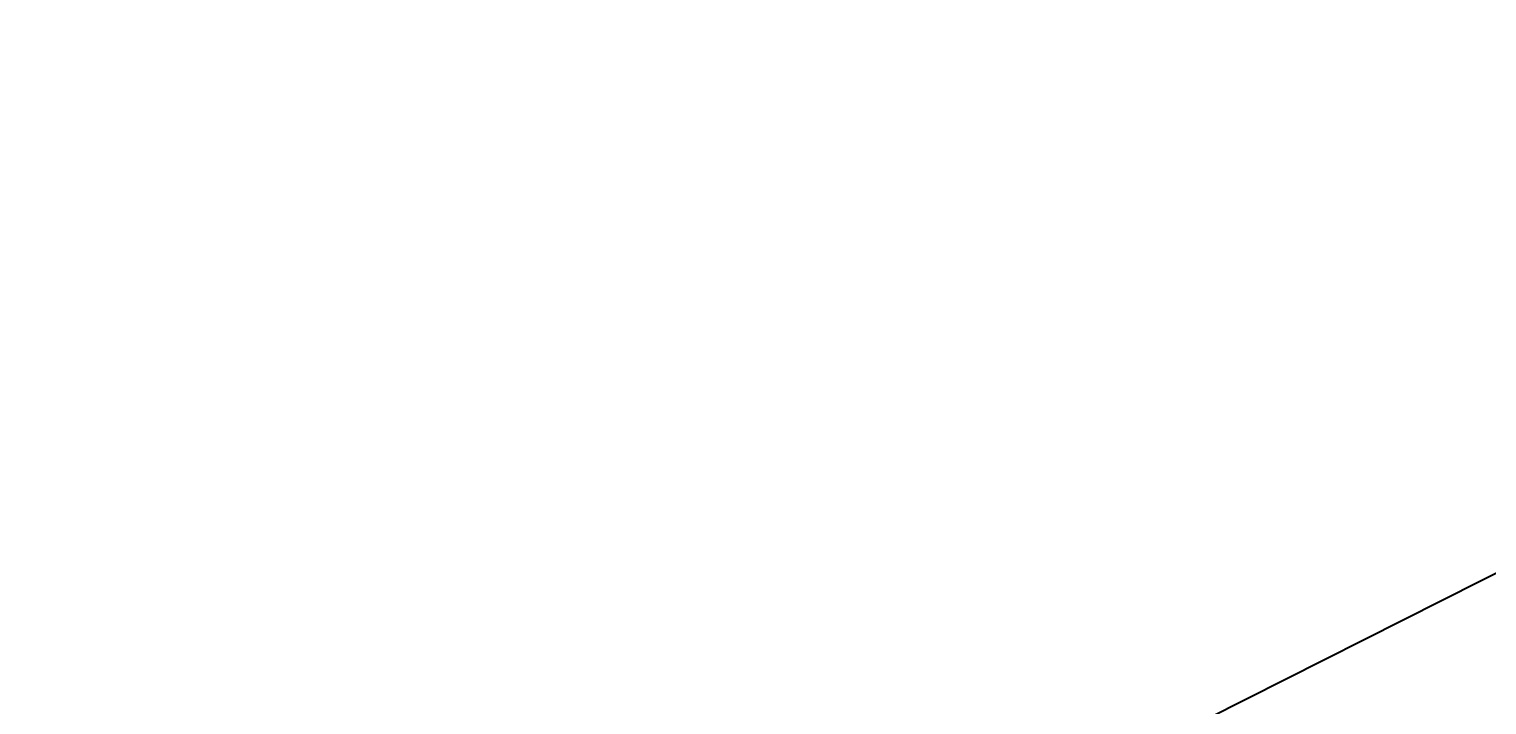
# Model space of a CAD drawing. Header units: metres. Extents: x 2682525 to 2683550, y 1250555 to 1251328.
# Drawn here: x 2683126.51 to 2683131.044, y 1250897.959 to 1250900.061 of the extents above; entities that cross this region are included whole.
import ezdxf

# ---------------------------------------------------------------- set-up
doc = ezdxf.new("R2010")
doc.units = ezdxf.units.M
doc.header["$PDMODE"] = 2
doc.header["$PDSIZE"] = -2
for name, pattern in [('IMPORT-_24_ISO-02 Strichlinie _2_', [38.09999999999999, 30.47999999999999, -7.619999999999998]), ('IMPORT-_25_VW-01 Strichlinie kurz _2_', [21.165312, 10.580624, -10.584688]), ('Verdeckt 0_75', [1.5, 0.75, -0.75])]:
    doc.linetypes.add(name, pattern=pattern)
for name, color, linetype, lineweight, true_color in [('2458 A U1_dwg-1', 9, 'Continuous', 18, 0x808080), ('_24_500 Technik-Kanalisation Regenwasser', 9, 'IMPORT-_24_ISO-02 Strichlinie _2_', 18, 0x808080), ('_24_Keine', 9, 'Continuous', 18, 0x808080), ('_25_000 Linien-Strichlinie kurz 0_10', 9, 'IMPORT-_25_VW-01 Strichlinie kurz _2_', 18, 0x808080), ('_25_200 Materialien-Beton', 9, 'Continuous', 18, 0x808080), ('_25_300 Bauteile 3D-Raum-NGF Nettogeschossfläche', 9, 'Continuous', 18, 0x808080), ('_25_300 Bauteile 3D-Wand Innen', 9, 'Continuous', 18, 0x808080), ('_25_600 Situation-Baulinie', 9, 'Continuous', 18, 0x808080), ('_25_Keine', 9, 'Continuous', 18, 0x808080), ('A-DETL-____-MBND-1', 7, 'Continuous', 18, 0xbf6000), ('Bemassung', 9, 'Continuous', 18, 0x808080)]:
    doc.layers.add(name, color=color, linetype=linetype, lineweight=lineweight, true_color=true_color)
for name, color, linetype, lineweight in [('A-____-____-DIMS', 7, 'Continuous', 9), ('A-DETL-____-MBND', 7, 'Verdeckt 0_75', 18), ('A-DETL-____-MBND-2', 7, 'Verdeckt 0_75', 25), ('Bemassung-1', 7, 'Continuous', 18), ('G-____-____-DIMS', 7, 'Continuous', 9)]:
    doc.layers.add(name, color=color, linetype=linetype, lineweight=lineweight)
doc.styles.add('Arial_3', font='arial.ttf', dxfattribs={"height": 125})
doc.styles.add('Arial_31', font='arial.ttf', dxfattribs={"width": 0.9, "height": 200})
doc.styles.add('ISOCP_2', font='isocp___.ttf', dxfattribs={"height": 125.8608217592593})
doc.styles.add('ISOCP_5', font='isocp___.ttf', dxfattribs={"height": 100.6886574074074})
doc.dimstyles.new('2_0_mm_-_Arial', dxfattribs={"dimscale": 304.8, "dimtxt": 204.051879991394, "dimasz": 0.2460629921259842, "dimexe": 0.3280839895013123, "dimexo": 0.3280840109072179, "dimgap": 0.08202099737532807, "dimtad": 1, "dimdec": 1, "dimlfac": 0.001, "dimrnd": 0.09999999999999999, "dimzin": 0, "dimdsep": 46, "dimtxsty": 'Arial_31', "dimblk1": 'OBLIQUE', "dimblk2": 'OBLIQUE', "dimsah": 1, "dimcen": 0.09, "dimdle": 0.3280839895013123, "dimazin": 0, "dimtfac": 1, "dimtdec": 4, "dimtix": 1, "dimtmove": 0, "dimatfit": 3, "dimfxl": 1, "dimtvp": 1, "dimtfill": 1, "dimtolj": 1, "dimtzin": 0, "dimarcsym": 2})
doc.dimstyles.new('2_0_mm_-_Arial_1', dxfattribs={"dimscale": 304.8, "dimtxt": 204.051879991394, "dimasz": 0.2460629921259842, "dimexe": 0.3280839895013123, "dimexo": 0.3280840109072179, "dimgap": 0.08202099737532807, "dimtad": 1, "dimdec": 1, "dimlfac": 0.001, "dimrnd": 0.09999999999999999, "dimzin": 0, "dimdsep": 46, "dimtxsty": 'Arial_31', "dimblk1": 'OBLIQUE', "dimblk2": 'OBLIQUE', "dimsah": 1, "dimcen": 0.09, "dimdle": 0.3280839895013123, "dimazin": 0, "dimtfac": 1, "dimtdec": 4, "dimtix": 1, "dimtmove": 2, "dimatfit": 3, "dimfxl": 1, "dimtvp": 1, "dimtfill": 1, "dimtolj": 1, "dimtzin": 0, "dimarcsym": 2})

# ---------------------------------------------------------------- blocks, each defined once
blk = doc.blocks.new('2458 A U1_dwg_VW_SLASH-9045429-U01 Bodenplatte')
at = {"layer": 'Bemassung'}
for p, q in [((-32878.05831243927, -19847.67519884989), (-32878.05831243927, -20059.91640978737)), ((-32934.18491319595, -19891.54859809318), (-32821.93171168258, -20003.80179960655))]:
    blk.add_line(p, q, dxfattribs=at)
blk = doc.blocks.new('2458 A U1_dwg_VW_SLASH-9045430-U01 Bodenplatte')
at = {"layer": 'Bemassung'}
for p, q in [((-32878.05831243927, -19797.67519884982), (-32878.05831243927, -19585.43398791234)), ((-32821.93171168258, -19753.80179960652), (-32934.18491319595, -19641.54859809316))]:
    blk.add_line(p, q, dxfattribs=at)
blk = doc.blocks.new('2458 A U1_dwg_VW_SLASH-9045432-U01 Bodenplatte')
at = {"layer": 'Bemassung'}
for p, q in [((-32878.05831243927, -19847.67519884989), (-32878.05831243927, -20059.91640978737)), ((-32934.18491319595, -19891.54859809318), (-32821.93171168258, -20003.80179960655))]:
    blk.add_line(p, q, dxfattribs=at)
blk = doc.blocks.new('2458 A U1_dwg-9041719-U01 Bodenplatte')
at = {"layer": '_25_200 Materialien-Beton'}
h = blk.add_hatch(dxfattribs=at)
h.set_pattern_fill('FP_1', color=256, style=0, pattern_type=2)
h.set_pattern_definition([(18.233, (0, 0), (18.77292067800844, -56.98752011815572), []), (288.233, (0, 0), (63.31313485127099, 20.85671487326738), [])])
h.paths.add_polyline_path([(-28728.35925963511, -19947.67519884991), (-28728.00000003564, -19947.31593937318), (-28728.35925963511, -19697.67519897264), (-39998.30878082777, -19697.67519884991), (-39998.30878082777, -19947.67519884991), (-29973.52900646859, -19947.67519884991)])
h.paths.add_polyline_path([(-41548.99588439449, -19947.67519884991), (-40123.30878082779, -19947.67519884991), (-40123.30878082779, -19697.67519884991), (-48351.41820665873, -19697.67519884991), (-48351.41820665873, -19947.67519878158), (-41710.48643147866, -19947.67519884991)])
at = {"layer": '_24_500 Technik-Kanalisation Regenwasser', "flags": 128}
for points in [[(-28723.7326126763, -20761.41268767184), (-28723.7326126763, -20451.41291246823)], [(-28568.54606113278, -20606.59946401178), (-28878.54583633639, -20606.59946401178)]]:
    blk.add_lwpolyline(points, close=True, dxfattribs=at)
at = {"layer": '_24_500 Technik-Kanalisation Regenwasser'}
blk.add_circle((-28723.54594873458, -20606.41280007003), 54.99999999998909, dxfattribs=at)
blk.add_circle((-28723.54594873458, -20606.41280007003), 54.99999999998909, dxfattribs=at)
for centre, radius, start, end in [((-28723.54594873456, -20606.41280007003), 104.9999999999976, 89.93099962171603, 269.9309996217177), ((-28723.54594873456, -20606.41280007003), 104.9999999999976, 89.93099962171603, 269.9309996217177), ((-28723.54594873455, -20606.41280007003), 104.9999999999976, 269.9309996217157, 89.93099962171603), ((-28723.54594873455, -20606.41280007003), 104.9999999999976, 269.9309996217157, 89.93099962171603), ((-28723.54594873456, -20606.41280007003), 54.99999999999893, 89.93099962171692, 269.9309996217203), ((-28723.54594873456, -20606.41280007003), 54.99999999999893, 89.93099962171692, 269.9309996217203), ((-28723.54594873456, -20606.41280007003), 55.00000000000257, 269.9309996217128, 89.93099962171314), ((-28723.54594873456, -20606.41280007003), 55.00000000000257, 269.9309996217128, 89.93099962171314)]:
    blk.add_arc(centre, radius, start, end, dxfattribs=at)
at = {"layer": '_24_Keine', "flags": 128}
blk.add_lwpolyline([(-28878.73250027813, -20761.2260237301), (-28878.73250027813, -20451.22624852648), (-28568.35939719103, -20451.22624852648), (-28568.35939719103, -20761.59935161359), (-28878.73250027813, -20761.59935161359)], dxfattribs=at)
blk.add_lwpolyline([(-28878.73250027813, -20761.2260237301), (-28878.73250027813, -20451.22624852648), (-28568.35939719103, -20451.22624852648), (-28568.35939719103, -20761.59935161359), (-28878.73250027813, -20761.59935161359)], dxfattribs=at)
at = {"layer": '_25_000 Linien-Strichlinie kurz 0_10', "flags": 128}
blk.add_lwpolyline([(-39998.30878082777, -19596.40472418683), (-28478.35925963512, -19596.40472418683), (-28478.35925963512, -18887.67519884986), (-39998.30878082777, -18887.67519884986)], dxfattribs=at)
at = {"layer": '_25_200 Materialien-Beton'}
for p, q in [((-39998.30878082772, -19697.67519884989), (-28728.00000003561, -19697.67519884989)), ((-28728.00000003564, -19947.67519884991), (-39998.30878082777, -19947.67519884991))]:
    blk.add_line(p, q, dxfattribs=at)
at = {"layer": '_25_300 Bauteile 3D-Raum-NGF Nettogeschossfläche'}
blk.add_line((-27128.53400000003, -19947.67519898536), (-39998.30878082777, -19947.67519898536), dxfattribs=at)
at = {"layer": '_25_300 Bauteile 3D-Wand Innen'}
for p, q in [((-39998.30878082772, -19697.67519884989), (-28728.00000003561, -19697.67519884989)), ((-28728.00000003564, -19947.67519884991), (-39998.30878082777, -19947.67519884991))]:
    blk.add_line(p, q, dxfattribs=at)
at = {"layer": '_25_600 Situation-Baulinie', "flags": 128}
blk.add_lwpolyline([(-39998.30878082777, -19697.6751988499), (-28728.35925969961, -19697.6751988499), (-28728.35925969961, -15650.46579640768), (-31328.35925987479, -15650.46579640768), (-31328.35925987479, -7749.77864224621), (-18478.89012047552, -7749.77864224621), (-18478.89012047552, -6190.465796475198), (-8478.890120348786, -6190.465796475198), (-8478.890120348786, -13050.46579667138), (-9678.89012010524, -13050.46579667138), (-9678.89012010524, -26600.46579642589), (-8478.890120445896, -26600.46579642589), (-8478.890120445896, -33460.46579628942), (-18304.10905391994, -33460.46579628942), (-18304.10905391994, -36217.6290792397), (-118724.2550663652, -36217.6290792397), (-118724.2550663652, -27248.61881228595), (-117524.2550665293, -27248.61881228595), (-117524.2550665293, -21873.83377174422)], dxfattribs=at)
at = {"layer": '_25_Keine'}
for p, q in [((-31314.01496721676, -21122.76708494489), (-31314.01496721676, -20107.67519800755)), ((-28814.01496721674, -21122.76708494489), (-28814.01496721674, -20107.67519800755))]:
    blk.add_line(p, q, dxfattribs=at)
at = {"layer": '_25_Keine', "flags": 128}
for points in [[(-33814.01496721676, -20107.67519800754), (-31314.01496721676, -20107.67519800754), (-31314.01496721676, -21122.76708494489)], [(-31314.01496721676, -20107.67519800755), (-28814.01496721676, -20107.67519800755), (-28814.01496721676, -21122.76708494489)], [(-31314.01496721676, -21247.76708494488), (-31314.01496721676, -25107.67519800755), (-33814.01496721676, -25107.67519800755), (-33814.01496721676, -21247.76708494488)], [(-28814.01496721676, -21247.76708494488), (-28814.01496721676, -25107.67519800755), (-31314.01496721676, -25107.67519800755), (-31314.01496721676, -21247.76708494488)], [(-26314.01496721675, -21249.00039784691), (-26314.01496721675, -25107.67519800756), (-28814.01496721674, -25107.67519800756), (-28814.01496721674, -21247.76708494488)]]:
    blk.add_lwpolyline(points, dxfattribs=at)
at = {"layer": 'Bemassung'}
for p, q in [((-32878.05831243927, -19585.43398791234), (-32878.05831243927, -19473.19277697484)), ((-33925.98101918196, -19697.67519884984), (-32778.05831243928, -19697.67519884984)), ((-32878.05831243927, -19947.67519884987), (-32878.05831243927, -19697.67519884984)), ((-27263.94218735508, -21698.01700973098), (-33926.77375627925, -21698.01700973098))]:
    blk.add_line(p, q, dxfattribs=at)
at = {"layer": 'Bemassung', "flags": 128}
for points in [[(-34478.98101918199, -19697.67519884984), (-28731.3592596996, -19697.67519884984), (-33478.05831243924, -19697.67519884984)], [(-32878.05831243978, -21122.76708494489), (-32878.05831243978, -20059.91640978739), (-32878.05831243978, -20172.15762072489)], [(-33378.0583124393, -21122.76708494489), (-33378.0583124393, -20219.91640894504), (-33378.0583124393, -20332.15761988255)], [(-26126.25617815421, -22198.01700973097), (-33816.77375627922, -22198.01700973097), (-33704.53254534171, -22198.01700973097)]]:
    blk.add_lwpolyline(points, dxfattribs=at)
blk.add_lwpolyline([(-32778.05831243928, -19947.67519884987), (-33901.00000000001, -19947.67519884987)], close=True, dxfattribs=at)
for name in ['2458 A U1_dwg_VW_SLASH-9045430-U01 Bodenplatte', '2458 A U1_dwg_VW_SLASH-9045429-U01 Bodenplatte', '2458 A U1_dwg_VW_SLASH-9045432-U01 Bodenplatte']:
    blk.add_blockref(name, (0, 0))
at = {"layer": '_24_500 Technik-Kanalisation Regenwasser', "insert": (-28842.38239833972, -20849.16274819579), "char_height": 100.6886574074074, "width": 338.3408569525642, "attachment_point": 1, "rotation": 359.9995857390227, "line_spacing_factor": 1.478621465017729, "style": 'ISOCP_5'}
blk.add_mtext('FL 8', dxfattribs=at)
blk.add_mtext('FL 8', dxfattribs=at)
at = {"layer": 'Bemassung-1', "char_height": 125.8608217592593, "attachment_point": 2, "rotation": 90, "line_spacing_factor": 1.478621465017729, "style": 'ISOCP_2'}
for s, insert, width in [('25', (-32985.09158840695, -19822.67519884984), 236.8473635522664), ('16', (-33269.93600815972, -20214), 203.0120259019426)]:
    blk.add_mtext(s, dxfattribs=dict(at, insert=insert, width=width))
at = {"layer": 'Bemassung-1', "char_height": 125.8608217592593, "attachment_point": 1, "line_spacing_factor": 1.478621465017729, "style": 'ISOCP_2'}
for s, insert, width in [('5', (-29894.8491361544, -21425.12239882552), 118.4236817761332), ('8.02', (-30266.57236635119, -21571.66035558809), 406.0240518038852), ('5', (-29855.30989659616, -21925.1223988255), 118.4236817761332), ('7.91', (-30196.11160585529, -22071.66035558808), 372.1887141535614)]:
    blk.add_mtext(s, dxfattribs=dict(at, insert=insert, width=width))
blk = doc.blocks.new('_Oblique')
at = {"color": 0, "linetype": 'ByBlock', "lineweight": -2}
blk.add_line((-0.5, -0.5), (0.5, 0.5), dxfattribs=at)
blk = doc.blocks.new('*D1807')
at = {"layer": 'A-____-____-DIMS', "color": 0, "lineweight": -2, "transparency": 16777216}
for p, q in [((2683068.897622096, 1250867.009540824), (2683135.861756529, 1250900.785341326)), ((2683053.688199543, 1250859.338114525), (2683068.897622096, 1250867.009540824)), ((2683053.688199543, 1250859.338114525), (2682986.72406511, 1250825.562314023)), ((2683113.74310552, 1250778.098576879), (2683113.932022766, 1250777.724028246)), ((2683098.698719751, 1250770.099947516), (2683098.722600213, 1250770.052601948))]:
    blk.add_line(p, q, dxfattribs=at)
at = {"layer": 'A-____-____-DIMS', "color": 0, "lineweight": -2, "transparency": 16777216, "xscale": 74.99999999999999, "yscale": 74.99999999999999, "zscale": 74.99999999999999}
for p, rotation in [((2683068.897622096, 1250867.009540824), 206.7657572042305), ((2683053.688199543, 1250859.338114525), 26.76575720423048)]:
    blk.add_blockref('_Oblique', p, dxfattribs=dict(at, rotation=rotation))
at = {"layer": 'A-____-____-DIMS', "color": 0, "transparency": 16777216, "insert": (2683004.047613651, 1250976.668747653), "char_height": 200, "width": 911.641014607705, "attachment_point": 5, "rotation": 26.76575720423047, "style": 'Arial_31', "bg_fill": 3, "box_fill_scale": 1.1, "bg_fill_color": 256, "bg_fill_true_color": 13158600, "bg_fill_transparency": 0}
blk.add_mtext('\\A1;0.0', dxfattribs=at)
at = {"layer": 'Defpoints', "color": 0, "transparency": 16777216}
for p in [(2683068.708701911, 1250867.384095282), (2683068.897622096, 1250867.009540824), (2683053.664316143, 1250859.385465919)]:
    blk.add_point(p, dxfattribs=at)
blk = doc.blocks.new('*D1808')
at = {"layer": 'A-____-____-DIMS', "color": 0, "lineweight": -2, "transparency": 16777216}
for p, q in [((2683101.306229421, 1250883.356000871), (2683168.270363854, 1250917.131801374)), ((2683068.897622741, 1250867.009539544), (2683001.933488308, 1250833.233739042)), ((2683146.196746825, 1250794.355752247), (2683146.340630091, 1250794.070488293)), ((2683113.74310552, 1250778.098576879), (2683113.932023411, 1250777.724026967))]:
    blk.add_line(p, q, dxfattribs=at)
at = {"layer": 'A-____-____-DIMS', "color": 0, "transparency": 16777216, "insert": (2682617.72699169, 1250788.948338999), "char_height": 200, "width": 911.641014607705, "attachment_point": 1, "rotation": 26.76575720423047, "line_spacing_factor": 0.9417779076525878, "style": 'Arial_31', "bg_fill": 3, "box_fill_scale": 1.1, "bg_fill_color": 256, "bg_fill_true_color": 13158600, "bg_fill_transparency": 0}
blk.add_mtext('\\A1;0.0', dxfattribs=at)
at = {"layer": 'A-____-____-DIMS', "color": 0, "lineweight": -2, "transparency": 16777216}
blk.add_line((2683068.897622741, 1250867.009539544), (2683101.306229421, 1250883.356000871), dxfattribs=at)
at = {"layer": 'Defpoints', "color": 0, "transparency": 16777216}
for p in [(2683101.162343216, 1250883.641270651), (2683101.306229421, 1250883.356000871), (2683068.708701911, 1250867.384095282)]:
    blk.add_point(p, dxfattribs=at)
at = {"layer": 'A-____-____-DIMS', "color": 0, "lineweight": -2, "transparency": 16777216, "xscale": 74.99999999999999, "yscale": 74.99999999999999, "zscale": 74.99999999999999}
for p, rotation in [((2683101.306229421, 1250883.356000871), 206.7657572042305), ((2683068.897622741, 1250867.009539544), 26.76575720423048)]:
    blk.add_blockref('_Oblique', p, dxfattribs=dict(at, rotation=rotation))
blk = doc.blocks.new('*D1809')
at = {"layer": 'A-____-____-DIMS', "color": 0, "lineweight": -2, "transparency": 16777216}
for p, q in [((2683132.910514814, 1250899.296771893), (2683199.874649247, 1250933.072572396)), ((2683101.30623005, 1250883.355999624), (2683132.910514814, 1250899.296771893)), ((2683101.30623005, 1250883.355999624), (2683034.342095617, 1250849.580199121)), ((2683177.801724807, 1250810.295150137), (2683177.944915484, 1250810.011259315)), ((2683146.196746825, 1250794.355752247), (2683146.34063072, 1250794.070487046))]:
    blk.add_line(p, q, dxfattribs=at)
at = {"layer": 'A-____-____-DIMS', "color": 0, "lineweight": -2, "transparency": 16777216, "xscale": 74.99999999999999, "yscale": 74.99999999999999, "zscale": 74.99999999999999}
for p, rotation in [((2683132.910514814, 1250899.296771893), 206.7657572042305), ((2683101.30623005, 1250883.355999624), 26.76575720423048)]:
    blk.add_blockref('_Oblique', p, dxfattribs=dict(at, rotation=rotation))
at = {"layer": 'A-____-____-DIMS', "color": 0, "transparency": 16777216, "insert": (2683059.863075263, 1251004.821305737), "char_height": 200, "width": 911.641014607705, "attachment_point": 5, "rotation": 26.76575720423047, "style": 'Arial_31', "bg_fill": 3, "box_fill_scale": 1.1, "bg_fill_color": 256, "bg_fill_true_color": 13158600, "bg_fill_transparency": 0}
blk.add_mtext('\\A1;0.0', dxfattribs=at)
at = {"layer": 'Defpoints', "color": 0, "transparency": 16777216}
for p in [(2683132.767321199, 1250899.58066854), (2683132.910514814, 1250899.296771893), (2683101.162343216, 1250883.641270651)]:
    blk.add_point(p, dxfattribs=at)

msp = doc.modelspace()

# ---------------------------------------------------------------- hatches: boundary and pattern name
at = {"layer": 'A-DETL-____-MBND-1'}
for points in [[(2683121.372654101, 1250894.450735504), (2683132.029379135, 1250899.825843974), (2683132.011424981, 1250899.861440006), (2683132.010052512, 1250899.86559194), (2683132.001019572, 1250899.881538419), (2683121.343719605, 1250894.505514843), (2683121.347288167, 1250894.499544695), (2683121.35723196, 1250894.480851696), (2683121.371493471, 1250894.453021591)], [(2683121.399684754, 1250894.39436924), (2683132.057312568, 1250899.769931526), (2683132.056642302, 1250899.77197865), (2683132.05073707, 1250899.784811297), (2683132.048444653, 1250899.788044543), (2683132.029379752, 1250899.825842751), (2683121.372654101, 1250894.450735504), (2683121.397240629, 1250894.400400146), (2683121.399578521, 1250894.394693697)]]:
    msp.add_hatch(color=256, dxfattribs=at).paths.add_polyline_path(points)

# ---------------------------------------------------------------- linework, layer by layer
at = {"layer": 'A-DETL-____-MBND'}
for p, q in [((2683131.123218154, 1250899.622872252), (2683131.01786259, 1250899.555942718)), ((2683131.031010438, 1250899.534677082), (2683131.13691084, 1250899.601952737)), ((2683131.01786259, 1250899.555942718), (2683130.910249008, 1250899.491211358)), ((2683130.922902952, 1250899.469648631), (2683131.031010438, 1250899.534677082)), ((2683130.910249008, 1250899.491211358), (2683130.800614225, 1250899.428461255)), ((2683130.812826378, 1250899.406645666), (2683130.922902952, 1250899.469648631)), ((2683130.800614225, 1250899.428461255), (2683130.689195331, 1250899.367475248)), ((2683130.70101844, 1250899.345446712), (2683130.812826378, 1250899.406645666)), ((2683130.689195331, 1250899.367475248), (2683130.576229608, 1250899.308035914)), ((2683130.587716666, 1250899.285830558), (2683130.70101844, 1250899.345446712)), ((2683130.576229608, 1250899.308035914), (2683130.462018392, 1250899.249958065)), ((2683130.462018757, 1250899.249957327), (2683130.346658199, 1250899.192951326)), ((2683130.462018757, 1250899.249957327), (2683130.473094172, 1250899.227544493)), ((2683130.462018757, 1250899.249957327), (2683130.473094172, 1250899.227544493)), ((2683130.473094536, 1250899.227543755), (2683130.587716666, 1250899.285830558)), ((2683130.357530348, 1250899.170438046), (2683130.473094172, 1250899.227544493)), ((2683130.346658422, 1250899.192950863), (2683130.230463597, 1250899.136837872)), ((2683130.241184344, 1250899.114252618), (2683130.357530124, 1250899.170438509)), ((2683130.346658422, 1250899.192950863), (2683130.357530124, 1250899.170438509)), ((2683130.346658422, 1250899.192950863), (2683130.357530124, 1250899.170438509)), ((2683130.230463718, 1250899.136837618), (2683130.113672076, 1250899.081399077)), ((2683130.124293849, 1250899.058767465), (2683130.241184223, 1250899.114252872)), ((2683130.230463718, 1250899.136837618), (2683130.241184223, 1250899.114252872)), ((2683130.230463718, 1250899.136837618), (2683130.241184223, 1250899.114252872)), ((2683130.113672127, 1250899.081398969), (2683129.996521078, 1250899.026416059)), ((2683130.113672127, 1250899.081398969), (2683130.124293799, 1250899.058767573)), ((2683130.113672127, 1250899.081398969), (2683130.124293799, 1250899.058767573)), ((2683129.996521089, 1250899.026416035), (2683129.879247989, 1250898.971669686)), ((2683129.996521089, 1250899.026416035), (2683130.007096224, 1250899.003762856)), ((2683129.996521089, 1250899.026416035), (2683130.007096224, 1250899.003762856)), ((2683130.007096235, 1250899.003762832), (2683130.124293799, 1250899.058767573)), ((2683129.879247989, 1250898.971669686), (2683129.762091551, 1250898.916941241)), ((2683129.889826025, 1250898.949017862), (2683130.007096224, 1250899.003762856)), ((2683129.772727997, 1250898.894316702), (2683129.889828926, 1250898.949019217)), ((2683129.762091566, 1250898.916941207), (2683129.64529222, 1250898.862030475)), ((2683129.656001385, 1250898.839440207), (2683129.772727981, 1250898.894316736)), ((2683129.762091566, 1250898.916941207), (2683129.772727981, 1250898.894316736)), ((2683129.762091566, 1250898.916941207), (2683129.772727981, 1250898.894316736)), ((2683129.645292248, 1250898.862030417), (2683129.528932545, 1250898.806868821)), ((2683129.539710705, 1250898.784311403), (2683129.656001357, 1250898.839440265)), ((2683129.645292248, 1250898.862030417), (2683129.656001357, 1250898.839440265)), ((2683129.645292248, 1250898.862030417), (2683129.656001357, 1250898.839440265)), ((2683129.52893257, 1250898.806868769), (2683129.412987314, 1250898.751468967)), ((2683129.52893257, 1250898.806868769), (2683129.53971068, 1250898.784311456)), ((2683129.52893257, 1250898.806868769), (2683129.53971068, 1250898.784311456)), ((2683129.412987337, 1250898.75146892), (2683129.297429565, 1250898.695844898)), ((2683129.412987337, 1250898.75146892), (2683129.423830369, 1250898.728942743)), ((2683129.412987337, 1250898.75146892), (2683129.423830369, 1250898.728942743)), ((2683129.423830391, 1250898.728942696), (2683129.53971068, 1250898.784311456)), ((2683129.308333445, 1250898.67334801), (2683129.423830369, 1250898.728942743)), ((2683129.297429585, 1250898.695844857), (2683129.182232331, 1250898.640010595)), ((2683129.193192869, 1250898.61754127), (2683129.308333425, 1250898.673348051)), ((2683129.297429585, 1250898.695844857), (2683129.308333425, 1250898.673348051)), ((2683129.297429585, 1250898.695844857), (2683129.308333425, 1250898.673348051)), ((2683129.182232349, 1250898.640010559), (2683129.067368647, 1250898.583980041)), ((2683129.078381666, 1250898.561536404), (2683129.193192852, 1250898.617541305)), ((2683129.182232349, 1250898.640010559), (2683129.193192852, 1250898.617541305)), ((2683129.182232349, 1250898.640010559), (2683129.193192852, 1250898.617541305)), ((2683129.067368662, 1250898.58398001), (2683128.952811545, 1250898.527767213)), ((2683129.067368662, 1250898.58398001), (2683129.078381651, 1250898.561536434)), ((2683129.067368662, 1250898.58398001), (2683129.078381651, 1250898.561536434)), ((2683128.952811558, 1250898.527767187), (2683128.838534056, 1250898.471386088)), ((2683128.952811558, 1250898.527767187), (2683128.963872826, 1250898.505347366)), ((2683128.952811558, 1250898.527767187), (2683128.963872826, 1250898.505347366)), ((2683128.963872839, 1250898.50534734), (2683129.078381651, 1250898.561536434)), ((2683128.849639395, 1250898.448988011), (2683128.963872826, 1250898.505347366)), ((2683128.838534066, 1250898.471386066), (2683128.724509208, 1250898.414850642)), ((2683128.735654342, 1250898.392472349), (2683128.849639385, 1250898.448988033)), ((2683128.838534066, 1250898.471386066), (2683128.849639385, 1250898.448988033)), ((2683128.838534066, 1250898.471386066), (2683128.849639385, 1250898.448988033)), ((2683128.724509217, 1250898.414850624), (2683128.610710032, 1250898.358174847)), ((2683128.621872917, 1250898.33580544), (2683128.735654333, 1250898.392472367)), ((2683128.724509217, 1250898.414850624), (2683128.735654333, 1250898.392472367)), ((2683128.724509217, 1250898.414850624), (2683128.735654333, 1250898.392472367)), ((2683128.610710039, 1250898.358174833), (2683128.497109552, 1250898.301372675)), ((2683128.508305817, 1250898.279019958), (2683128.62189068, 1250898.335814304)), ((2683128.497109558, 1250898.301372664), (2683128.383680796, 1250898.244458094)), ((2683128.394906145, 1250898.22211997), (2683128.508321436, 1250898.279027781)), ((2683128.3836808, 1250898.244458087), (2683128.270396788, 1250898.187445072)), ((2683128.281646909, 1250898.165119416), (2683128.394919611, 1250898.222126737)), ((2683128.270396791, 1250898.187445067), (2683128.15723055, 1250898.130347573)), ((2683128.168501124, 1250898.108032236), (2683128.281658217, 1250898.165125114)), ((2683128.157230552, 1250898.130347569), (2683128.044155105, 1250898.073179559)), ((2683128.044155106, 1250898.073179557), (2683127.931143473, 1250898.015954992)), ((2683128.055441803, 1250898.050872374), (2683128.16851027, 1250898.108036855)), ((2683127.94244196, 1250897.993653776), (2683128.055448782, 1250898.050875905)), ((2683127.931143474, 1250898.01595499), (2683127.818168675, 1250897.958687828)), ((2683127.829474612, 1250897.936390389), (2683127.942446771, 1250897.993656213))]:
    msp.add_line(p, q, dxfattribs=at)
for points, knots in [([(2683066.009390901, 1250869.679863096), (2683066.288205003, 1250869.551325586), (2683067.039320472, 1250869.18605556), (2683068.808618498, 1250868.554809036), (2683071.657237757, 1250869.494124548), (2683074.467321273, 1250871.018365242), (2683078.195421315, 1250872.859749516), (2683083.158512379, 1250875.383371573), (2683088.800458998, 1250878.256991499), (2683094.67246607, 1250881.112386641), (2683097.951854891, 1250882.94699488), (2683100.081408632, 1250883.879558791), (2683100.187642982, 1250884.43076455), (2683100.919117485, 1250885.016465895), (2683101.844521929, 1250884.711114088), (2683103.967648854, 1250886.004076284), (2683109.204590926, 1250888.417601884), (2683115.754953569, 1250891.836530144), (2683122.446522959, 1250895.24131188), (2683126.497124689, 1250897.270196159), (2683129.520615935, 1250898.811156605), (2683132.804656584, 1250900.260438276), (2683134.067093911, 1250906.573856538), (2683135.558020153, 1250913.796773206), (2683138.657477513, 1250918.602886364), (2683139.889302063, 1250920.906158589)], [0, 0, 0, 0, 3.021816965252346, 8.2668153199768, 17.95102877688316, 30.86478291184385, 40.23480069127133, 58.74610483870741, 85.71719350426484, 102.6006594184549, 122.8063238274784, 123.1988405673681, 125.0105717409506, 127.673553189531, 131.444065486728, 133.3966811922206, 151.4499517304334, 188.9907190902837, 205.6325642785124, 225.4757952452216, 233.4027051389572, 239.3167187433414, 259.753894699282, 288.8823652494151, 314.5908583427087, 314.5908583427087, 314.5908583427087, 314.5908583427087]), ([(2683131.024436514, 1250899.5453099), (2683131.023862577, 1250899.546237636), (2683131.022715652, 1250899.548093526), (2683131.021111698, 1250899.550687462), (2683131.019734868, 1250899.55291448), (2683131.018324533, 1250899.555195499), (2683131.017862692, 1250899.555942779), (2683131.01786259, 1250899.555942718)], [0, 0, 0, 0, 0.1666666666666667, 0.3333333333333333, 0.5, 0.6666666666666666, 1, 1, 1, 1]), ([(2683131.024436514, 1250899.5453099), (2683131.025010452, 1250899.544382165), (2683131.026157377, 1250899.542526275), (2683131.02776133, 1250899.539932338), (2683131.02913816, 1250899.537705321), (2683131.030548496, 1250899.535424301), (2683131.031010337, 1250899.534677022), (2683131.031010438, 1250899.534677082)], [0, 0, 0, 0, 0.1666666666666667, 0.3333333333333333, 0.5, 0.6666666666666666, 1, 1, 1, 1]), ([(2683130.91657598, 1250899.480429995), (2683130.916023619, 1250899.481370715), (2683130.914919755, 1250899.483252498), (2683130.913376064, 1250899.485882687), (2683130.912050952, 1250899.488140813), (2683130.910693599, 1250899.490453703), (2683130.910249099, 1250899.491211411), (2683130.910249008, 1250899.491211358)], [0, 0, 0, 0, 0.1666666666666667, 0.3333333333333333, 0.5, 0.6666666666666666, 1, 1, 1, 1]), ([(2683130.91657598, 1250899.480429995), (2683130.917128342, 1250899.479489275), (2683130.918232205, 1250899.477607492), (2683130.919775896, 1250899.474977303), (2683130.921101008, 1250899.472719176), (2683130.922458361, 1250899.470406287), (2683130.922902862, 1250899.469648579), (2683130.922902952, 1250899.469648631)], [0, 0, 0, 0, 0.1666666666666667, 0.3333333333333333, 0.5, 0.6666666666666666, 1, 1, 1, 1]), ([(2683130.806720302, 1250899.41755346), (2683130.806187243, 1250899.418505234), (2683130.805121893, 1250899.420409052), (2683130.803632108, 1250899.423070098), (2683130.802353256, 1250899.425354701), (2683130.801043296, 1250899.427694717), (2683130.800614306, 1250899.428461299), (2683130.800614225, 1250899.428461255)], [0, 0, 0, 0, 0.1666666666666667, 0.3333333333333333, 0.5, 0.6666666666666666, 1, 1, 1, 1]), ([(2683130.806720302, 1250899.41755346), (2683130.80725336, 1250899.416601687), (2683130.808318711, 1250899.414697869), (2683130.809808496, 1250899.412036823), (2683130.811087347, 1250899.40975222), (2683130.812397307, 1250899.407412204), (2683130.812826298, 1250899.406645622), (2683130.812826378, 1250899.406645666)], [0, 0, 0, 0, 0.1666666666666667, 0.3333333333333333, 0.5, 0.6666666666666666, 1, 1, 1, 1]), ([(2683130.695106885, 1250899.35646098), (2683130.694590827, 1250899.357422063), (2683130.693559388, 1250899.359344437), (2683130.692117075, 1250899.362031469), (2683130.690878961, 1250899.364338369), (2683130.689610735, 1250899.36670123), (2683130.689195401, 1250899.367475285), (2683130.689195331, 1250899.367475248)], [0, 0, 0, 0, 0.1666666666666667, 0.3333333333333333, 0.5, 0.6666666666666666, 1, 1, 1, 1]), ([(2683130.695106885, 1250899.35646098), (2683130.695622942, 1250899.355499897), (2683130.696654383, 1250899.353577523), (2683130.698096695, 1250899.350890491), (2683130.69933481, 1250899.348583591), (2683130.700603035, 1250899.34622073), (2683130.701018369, 1250899.345446675), (2683130.70101844, 1250899.345446712)], [0, 0, 0, 0, 0.1666666666666667, 0.3333333333333333, 0.5, 0.6666666666666666, 1, 1, 1, 1]), ([(2683130.581973137, 1250899.296933236), (2683130.581471769, 1250899.29790205), (2683130.580469615, 1250899.29983983), (2683130.57906831, 1250899.302548441), (2683130.577865383, 1250899.304873855), (2683130.576633208, 1250899.307255684), (2683130.576229668, 1250899.308035944), (2683130.576229608, 1250899.308035914)], [0, 0, 0, 0, 0.1666666666666667, 0.3333333333333333, 0.5, 0.6666666666666666, 1, 1, 1, 1]), ([(2683130.581973137, 1250899.296933236), (2683130.582474506, 1250899.295964421), (2683130.583476659, 1250899.294026641), (2683130.584877965, 1250899.291318031), (2683130.586080891, 1250899.288992616), (2683130.587313066, 1250899.286610787), (2683130.587716606, 1250899.285830527), (2683130.587716666, 1250899.285830558)], [0, 0, 0, 0, 0.1666666666666667, 0.3333333333333333, 0.5, 0.6666666666666666, 1, 1, 1, 1])]:
    msp.add_open_spline(points, degree=3, knots=knots, dxfattribs=at)
for points in [[(2683131.01786259, 1250899.555942718), (2683131.017862692, 1250899.555942779), (2683131.018477016, 1250899.554948677), (2683131.020996382, 1250899.550874606), (2683131.023288639, 1250899.547165371), (2683131.024436514, 1250899.5453099)], [(2683131.031010438, 1250899.534677082), (2683131.031010337, 1250899.534677022), (2683131.030396013, 1250899.535671124), (2683131.027876646, 1250899.539745194), (2683131.025584389, 1250899.54345443), (2683131.024436514, 1250899.5453099)], [(2683130.910249008, 1250899.491211358), (2683130.910249099, 1250899.491211411), (2683130.91084036, 1250899.490203441), (2683130.913265062, 1250899.486072419), (2683130.915471257, 1250899.482311436), (2683130.91657598, 1250899.480429995)], [(2683130.922902952, 1250899.469648631), (2683130.922902862, 1250899.469648579), (2683130.922311601, 1250899.470656549), (2683130.919886898, 1250899.474787571), (2683130.917680703, 1250899.478548554), (2683130.91657598, 1250899.480429995)], [(2683130.800614225, 1250899.428461255), (2683130.800614306, 1250899.428461299), (2683130.801184938, 1250899.427441527), (2683130.803524962, 1250899.423262031), (2683130.805654184, 1250899.419457007), (2683130.806720302, 1250899.41755346)], [(2683130.812826378, 1250899.406645666), (2683130.812826298, 1250899.406645622), (2683130.812255665, 1250899.407665394), (2683130.809915642, 1250899.41184489), (2683130.807786419, 1250899.415649914), (2683130.806720302, 1250899.41755346)], [(2683130.689195331, 1250899.367475248), (2683130.689195401, 1250899.367475285), (2683130.689747872, 1250899.366445575), (2683130.69201332, 1250899.362225254), (2683130.69407477, 1250899.358383146), (2683130.695106885, 1250899.35646098)], [(2683130.70101844, 1250899.345446712), (2683130.701018369, 1250899.345446675), (2683130.700465898, 1250899.346476385), (2683130.69820045, 1250899.350696706), (2683130.696139, 1250899.354538814), (2683130.695106885, 1250899.35646098)], [(2683130.576229608, 1250899.308035914), (2683130.576229668, 1250899.308035944), (2683130.576766454, 1250899.306997983), (2683130.57896748, 1250899.302743762), (2683130.5809704, 1250899.298870865), (2683130.581973137, 1250899.296933236)], [(2683130.587716666, 1250899.285830558), (2683130.587716606, 1250899.285830527), (2683130.587179821, 1250899.286868488), (2683130.584978794, 1250899.291122709), (2683130.582975874, 1250899.294995606), (2683130.581973137, 1250899.296933236)]]:
    msp.add_open_spline(points, degree=3, dxfattribs=at)
at = {"layer": 'A-DETL-____-MBND-2'}
for p, q in [((2683132.001019572, 1250899.881538419), (2683121.343391757, 1250894.505976133)), ((2683121.371538255, 1250894.450172687), (2683132.02916607, 1250899.825734973)), ((2683121.371538255, 1250894.450172687), (2683132.02916607, 1250899.825734973)), ((2683121.399684754, 1250894.39436924), (2683132.057312568, 1250899.769931526))]:
    msp.add_line(p, q, dxfattribs=at)
at = {"layer": 'G-____-____-DIMS'}
msp.add_line((2683132.032854635, 1250899.41596294), (2683130.932939707, 1250898.861180834), dxfattribs=at)

# ---------------------------------------------------------------- block references
at = {"layer": '2458 A U1_dwg-1', "xscale": 0.001, "yscale": 0.001, "zscale": 0.001, "rotation": 26.76575494316579}
msp.add_blockref('2458 A U1_dwg-9041719-U01 Bodenplatte', (2683147.144467305, 1250931.177239274), dxfattribs=at)

# ---------------------------------------------------------------- next in the draw order: texts
at = {"layer": 'G-____-____-DIMS', "insert": (2683130.893082866, 1250899.037822626), "char_height": 0.125, "width": 1.334488368200837, "attachment_point": 1, "rotation": 26.765754943165796, "line_spacing_factor": 0.9417779076525877, "style": 'Arial_3', "bg_fill": 3, "box_fill_scale": 1.25, "bg_fill_color": 256, "bg_fill_true_color": 13158600, "bg_fill_transparency": 0}
msp.add_mtext('452.83 m.ü.M.', dxfattribs=at)

# ---------------------------------------------------------------- next in the draw order: dimensions: what is measured, and where the dimension line sits
at = {"layer": 'A-____-____-DIMS'}
dim = msp.add_linear_dim(base=(2683068.897622096, 1250867.009540824), p1=(2683053.664316142, 1250859.385465919), p2=(2683068.708701911, 1250867.384095282), angle=26.76575720423047, dimstyle='2_0_mm_-_Arial', override={"dimpost": '<>', "dimfxl": 17038.5332360565}, dxfattribs=at)
dim.commit()
dim.dimension.update_dxf_attribs({"geometry": '*D1807', "text_midpoint": (2683004.047613651, 1250976.668747653)})

# ---------------------------------------------------------------- next in the draw order: dimensions: what is measured, and where the dimension line sits
dim = msp.add_linear_dim(base=(2683101.306229421, 1250883.356000871), p1=(2683068.708701911, 1250867.384095282), p2=(2683101.162343216, 1250883.641270651), angle=26.76575720423047, dimstyle='2_0_mm_-_Arial_1', override={"dimpost": '<>', "dimfxl": 36297.85923366722}, dxfattribs=at)
dim.commit()
dim.dimension.update_dxf_attribs({"geometry": '*D1808', "text_midpoint": (2683084.754535631, 1250875.177022492), "dimtype": 160})

# ---------------------------------------------------------------- next in the draw order: dimensions: what is measured, and where the dimension line sits
dim = msp.add_linear_dim(base=(2683132.910514814, 1250899.296771893), p1=(2683101.162343216, 1250883.641270651), p2=(2683132.767321198, 1250899.58066854), angle=26.76575720423047, dimstyle='2_0_mm_-_Arial', override={"dimpost": '<>', "dimfxl": 35396.87893486193}, dxfattribs=at)
dim.commit()
dim.dimension.update_dxf_attribs({"geometry": '*D1809', "text_midpoint": (2683059.863075263, 1251004.821305737)})

doc.saveas('drawing.dxf')
